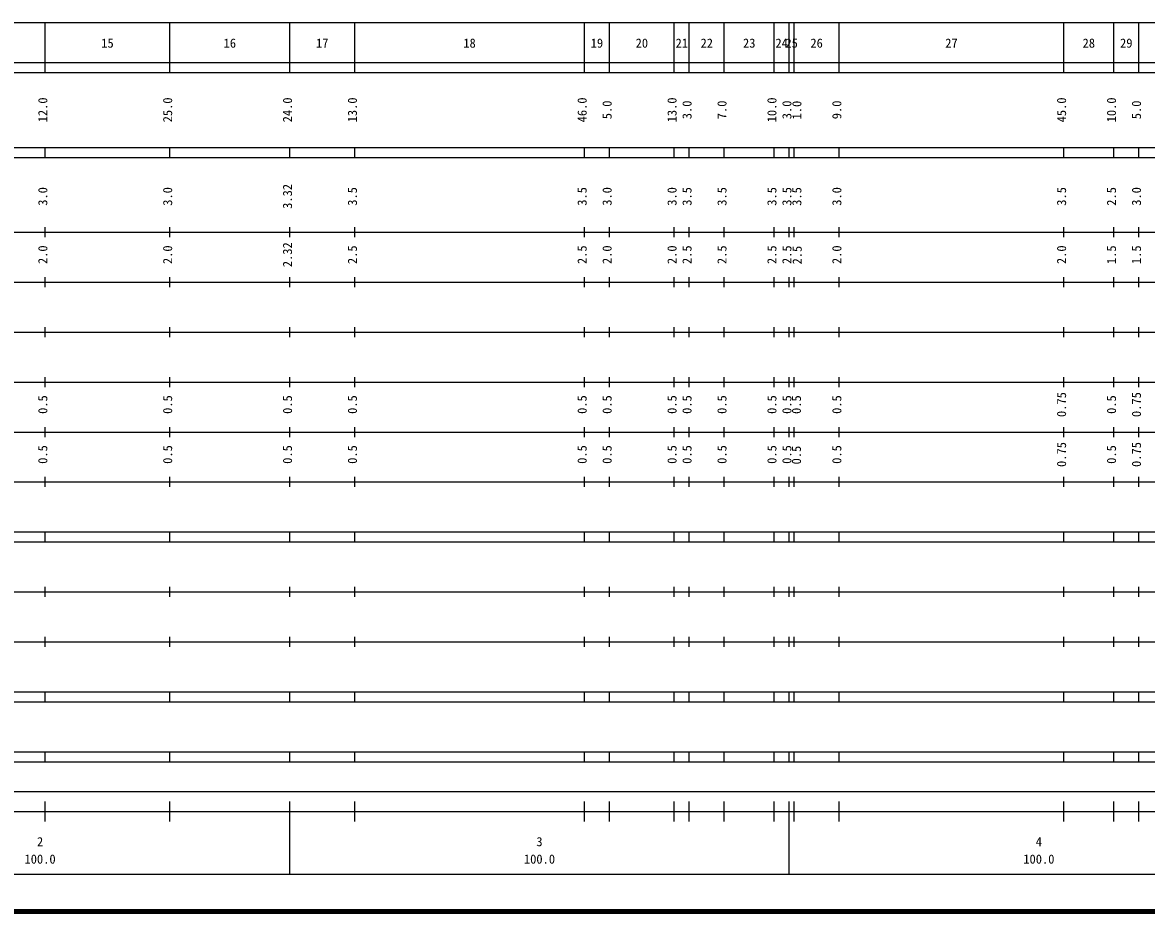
# Model space of a CAD drawing. Units: millimetres on the paper, enlarged 1000 times. Extents: x 40000 to 680000, y 20000 to 380000.
# Drawn here: x 214477 to 439556, y 20000 to 198000 of the extents above; entities that cross this region are included whole.
import ezdxf
from ezdxf.enums import TextEntityAlignment as Align

# ---------------------------------------------------------------- set-up
doc = ezdxf.new("R2010")
doc.units = ezdxf.units.MM
doc.header["$LTSCALE"] = 1000
doc.layers.add('M-TTL', color=2, linetype='Continuous', lineweight=140)
doc.layers.add('M-TTL-BAND', color=7, linetype='Continuous', lineweight=25)
doc.styles.add('ＭＳ ゴシック', font='')
doc.styles.get('ＭＳ ゴシック').set_extended_font_data('MS Gothic')

msp = doc.modelspace()

# ---------------------------------------------------------------- linework, layer by layer
at = {"layer": 'M-TTL'}
msp.add_line((40000, 20000), (680000, 20000), dxfattribs=at)
at = {"layer": 'M-TTL-BAND'}
for p, q in [((68000, 198000), (579000, 198000)), ((219000, 188000), (219000, 198000)), ((244000, 188000), (244000, 198000)), ((268000, 188000), (268000, 198000)), ((281000, 188000), (281000, 198000)), ((327000, 188000), (327000, 198000)), ((332000, 188000), (332000, 198000)), ((345000, 188000), (345000, 198000)), ((348000, 188000), (348000, 198000)), ((355000, 188000), (355000, 198000)), ((365000, 188000), (365000, 198000)), ((368000, 188000), (368000, 198000)), ((369000, 188000), (369000, 198000)), ((378000, 188000), (378000, 198000)), ((423000, 188000), (423000, 198000)), ((433000, 188000), (433000, 198000)), ((438000, 188000), (438000, 198000)), ((40000, 190000), (579000, 190000)), ((40000, 188000), (579000, 188000)), ((40000, 173000), (579000, 173000)), ((219000, 171000), (219000, 173000)), ((244000, 171000), (244000, 173000)), ((268000, 171000), (268000, 173000)), ((281000, 171000), (281000, 173000)), ((327000, 171000), (327000, 173000)), ((332000, 171000), (332000, 173000)), ((345000, 171000), (345000, 173000)), ((348000, 171000), (348000, 173000)), ((355000, 171000), (355000, 173000)), ((365000, 171000), (365000, 173000)), ((368000, 171000), (368000, 173000)), ((369000, 171000), (369000, 173000)), ((378000, 171000), (378000, 173000)), ((423000, 171000), (423000, 173000)), ((433000, 171000), (433000, 173000)), ((438000, 171000), (438000, 173000)), ((40000, 171000), (579000, 171000)), ((40000, 156000), (579000, 156000)), ((219000, 155000), (219000, 157000)), ((244000, 155000), (244000, 157000)), ((268000, 155000), (268000, 157000)), ((281000, 155000), (281000, 157000)), ((327000, 155000), (327000, 157000)), ((332000, 155000), (332000, 157000)), ((345000, 155000), (345000, 157000)), ((348000, 155000), (348000, 157000)), ((355000, 155000), (355000, 157000)), ((365000, 155000), (365000, 157000)), ((368000, 155000), (368000, 157000)), ((369000, 155000), (369000, 157000)), ((378000, 155000), (378000, 157000)), ((423000, 155000), (423000, 157000)), ((433000, 155000), (433000, 157000)), ((438000, 155000), (438000, 157000)), ((219000, 145000), (219000, 147000)), ((244000, 145000), (244000, 147000)), ((268000, 145000), (268000, 147000)), ((281000, 145000), (281000, 147000)), ((327000, 145000), (327000, 147000)), ((332000, 145000), (332000, 147000)), ((345000, 145000), (345000, 147000)), ((348000, 145000), (348000, 147000)), ((355000, 145000), (355000, 147000)), ((365000, 145000), (365000, 147000)), ((368000, 145000), (368000, 147000)), ((369000, 145000), (369000, 147000)), ((378000, 145000), (378000, 147000)), ((423000, 145000), (423000, 147000)), ((433000, 145000), (433000, 147000)), ((438000, 145000), (438000, 147000)), ((46000, 146000), (579000, 146000)), ((52000, 136000), (579000, 136000)), ((219000, 135000), (219000, 137000)), ((244000, 135000), (244000, 137000)), ((268000, 135000), (268000, 137000)), ((281000, 135000), (281000, 137000)), ((327000, 135000), (327000, 137000)), ((332000, 135000), (332000, 137000)), ((345000, 135000), (345000, 137000)), ((348000, 135000), (348000, 137000)), ((355000, 135000), (355000, 137000)), ((365000, 135000), (365000, 137000)), ((368000, 135000), (368000, 137000)), ((369000, 135000), (369000, 137000)), ((378000, 135000), (378000, 137000)), ((423000, 135000), (423000, 137000)), ((433000, 135000), (433000, 137000)), ((438000, 135000), (438000, 137000)), ((219000, 125000), (219000, 127000)), ((244000, 125000), (244000, 127000)), ((268000, 125000), (268000, 127000)), ((281000, 125000), (281000, 127000)), ((327000, 125000), (327000, 127000)), ((332000, 125000), (332000, 127000)), ((345000, 125000), (345000, 127000)), ((348000, 125000), (348000, 127000)), ((355000, 125000), (355000, 127000)), ((365000, 125000), (365000, 127000)), ((368000, 125000), (368000, 127000)), ((369000, 125000), (369000, 127000)), ((378000, 125000), (378000, 127000)), ((423000, 125000), (423000, 127000)), ((433000, 125000), (433000, 127000)), ((438000, 125000), (438000, 127000)), ((46000, 126000), (579000, 126000)), ((52000, 116000), (579000, 116000)), ((219000, 115000), (219000, 117000)), ((244000, 115000), (244000, 117000)), ((268000, 115000), (268000, 117000)), ((281000, 115000), (281000, 117000)), ((327000, 115000), (327000, 117000)), ((332000, 115000), (332000, 117000)), ((345000, 115000), (345000, 117000)), ((348000, 115000), (348000, 117000)), ((355000, 115000), (355000, 117000)), ((365000, 115000), (365000, 117000)), ((368000, 115000), (368000, 117000)), ((369000, 115000), (369000, 117000)), ((378000, 115000), (378000, 117000)), ((423000, 115000), (423000, 117000)), ((433000, 115000), (433000, 117000)), ((438000, 115000), (438000, 117000)), ((46000, 106000), (579000, 106000)), ((219000, 105000), (219000, 107000)), ((244000, 105000), (244000, 107000)), ((268000, 105000), (268000, 107000)), ((281000, 105000), (281000, 107000)), ((327000, 105000), (327000, 107000)), ((332000, 105000), (332000, 107000)), ((345000, 105000), (345000, 107000)), ((348000, 105000), (348000, 107000)), ((355000, 105000), (355000, 107000)), ((365000, 105000), (365000, 107000)), ((368000, 105000), (368000, 107000)), ((369000, 105000), (369000, 107000)), ((378000, 105000), (378000, 107000)), ((423000, 105000), (423000, 107000)), ((433000, 105000), (433000, 107000)), ((438000, 105000), (438000, 107000)), ((40000, 96000), (579000, 96000)), ((219000, 94000), (219000, 96000)), ((244000, 94000), (244000, 96000)), ((268000, 94000), (268000, 96000)), ((281000, 94000), (281000, 96000)), ((327000, 94000), (327000, 96000)), ((332000, 94000), (332000, 96000)), ((345000, 94000), (345000, 96000)), ((348000, 94000), (348000, 96000)), ((355000, 94000), (355000, 96000)), ((365000, 94000), (365000, 96000)), ((368000, 94000), (368000, 96000)), ((369000, 94000), (369000, 96000)), ((378000, 94000), (378000, 96000)), ((423000, 94000), (423000, 96000)), ((433000, 94000), (433000, 96000)), ((438000, 94000), (438000, 96000)), ((40000, 94000), (579000, 94000)), ((49000, 84000), (579000, 84000)), ((219000, 83000), (219000, 85000)), ((244000, 83000), (244000, 85000)), ((268000, 83000), (268000, 85000)), ((281000, 83000), (281000, 85000)), ((327000, 83000), (327000, 85000)), ((332000, 83000), (332000, 85000)), ((345000, 83000), (345000, 85000)), ((348000, 83000), (348000, 85000)), ((355000, 83000), (355000, 85000)), ((365000, 83000), (365000, 85000)), ((368000, 83000), (368000, 85000)), ((369000, 83000), (369000, 85000)), ((378000, 83000), (378000, 85000)), ((423000, 83000), (423000, 85000)), ((433000, 83000), (433000, 85000)), ((438000, 83000), (438000, 85000)), ((219000, 73000), (219000, 75000)), ((244000, 73000), (244000, 75000)), ((268000, 73000), (268000, 75000)), ((281000, 73000), (281000, 75000)), ((327000, 73000), (327000, 75000)), ((332000, 73000), (332000, 75000)), ((345000, 73000), (345000, 75000)), ((348000, 73000), (348000, 75000)), ((355000, 73000), (355000, 75000)), ((365000, 73000), (365000, 75000)), ((368000, 73000), (368000, 75000)), ((369000, 73000), (369000, 75000)), ((378000, 73000), (378000, 75000)), ((423000, 73000), (423000, 75000)), ((433000, 73000), (433000, 75000)), ((438000, 73000), (438000, 75000)), ((40000, 74000), (579000, 74000)), ((40000, 64000), (579000, 64000)), ((219000, 62000), (219000, 64000)), ((244000, 62000), (244000, 64000)), ((268000, 62000), (268000, 64000)), ((281000, 62000), (281000, 64000)), ((327000, 62000), (327000, 64000)), ((332000, 62000), (332000, 64000)), ((345000, 62000), (345000, 64000)), ((348000, 62000), (348000, 64000)), ((355000, 62000), (355000, 64000)), ((365000, 62000), (365000, 64000)), ((368000, 62000), (368000, 64000)), ((369000, 62000), (369000, 64000)), ((378000, 62000), (378000, 64000)), ((423000, 62000), (423000, 64000)), ((433000, 62000), (433000, 64000)), ((438000, 62000), (438000, 64000)), ((40000, 62000), (579000, 62000)), ((40000, 52000), (579000, 52000)), ((219000, 50000), (219000, 52000)), ((244000, 50000), (244000, 52000)), ((268000, 50000), (268000, 52000)), ((281000, 50000), (281000, 52000)), ((327000, 50000), (327000, 52000)), ((332000, 50000), (332000, 52000)), ((345000, 50000), (345000, 52000)), ((348000, 50000), (348000, 52000)), ((355000, 50000), (355000, 52000)), ((365000, 50000), (365000, 52000)), ((368000, 50000), (368000, 52000)), ((369000, 50000), (369000, 52000)), ((378000, 50000), (378000, 52000)), ((423000, 50000), (423000, 52000)), ((433000, 50000), (433000, 52000)), ((438000, 50000), (438000, 52000)), ((40000, 50000), (579000, 50000)), ((71000, 44000), (565000, 44000)), ((219000, 38000), (219000, 42000)), ((244000, 38000), (244000, 42000)), ((268000, 27500), (268000, 42000)), ((281000, 38000), (281000, 42000)), ((327000, 38000), (327000, 42000)), ((332000, 38000), (332000, 42000)), ((345000, 38000), (345000, 42000)), ((348000, 38000), (348000, 42000)), ((355000, 38000), (355000, 42000)), ((365000, 38000), (365000, 42000)), ((368000, 27500), (368000, 42000)), ((369000, 38000), (369000, 42000)), ((378000, 38000), (378000, 42000)), ((423000, 38000), (423000, 42000)), ((433000, 38000), (433000, 42000)), ((438000, 38000), (438000, 42000)), ((40000, 40000), (579000, 40000)), ((68000, 27500), (579000, 27500))]:
    msp.add_line(p, q, dxfattribs=at)

# ---------------------------------------------------------------- texts
at = {"layer": 'M-TTL-BAND', "style": 'ＭＳ ゴシック'}
for s, p in [('15', (231500, 192405)), ('16', (256000, 192405)), ('17', (274500, 192405)), ('18', (304000, 192405)), ('19', (329500, 192405)), ('20', (338500, 192405)), ('21', (346500, 192405)), ('22', (351500, 192405)), ('23', (360000, 192405)), ('24', (366500, 192405)), ('25', (368500, 192405)), ('26', (373500, 192405)), ('27', (400500, 192405)), ('28', (428000, 192405)), ('29', (435500, 192405)), ('2', (218000, 32523)), ('3', (318000, 32523)), ('4', (418000, 32523)), ('100.0', (218000, 29033)), ('100.0', (318000, 29033)), ('100.0', (418000, 29033))]:
    msp.add_text(s, height=1833, dxfattribs=at).set_placement(p, align=Align.BOTTOM_CENTER)
for s, p in [('12.0', (220000, 180500)), ('25.0', (245000, 180500)), ('24.0', (269000, 180500)), ('13.0', (282000, 180500)), ('46.0', (328000, 180500)), ('13.0', (346000, 180500)), ('10.0', (366000, 180500)), ('45.0', (424000, 180500)), ('10.0', (434000, 180500)), ('5.0', (333000, 180500)), ('3.0', (349000, 180500)), ('7.0', (356000, 180500)), ('3.0', (369000, 180500)), ('1.0', (370993, 180460)), ('9.0', (379000, 180500)), ('5.0', (439000, 180500)), ('3.0', (220000, 163174)), ('3.0', (245000, 163174)), ('3.32', (269000, 163174)), ('3.5', (282000, 163174)), ('3.5', (328000, 163174)), ('3.0', (333000, 163174)), ('3.0', (346000, 163174)), ('3.5', (349000, 163174)), ('3.5', (356000, 163174)), ('3.5', (366000, 163174)), ('3.5', (369000, 163174)), ('3.5', (370993, 163161)), ('3.0', (379000, 163174)), ('3.5', (424000, 163174)), ('2.5', (434000, 163174)), ('3.0', (439000, 163174)), ('2.0', (220000, 151500)), ('2.0', (245000, 151500)), ('2.32', (269000, 151500)), ('2.5', (282000, 151500)), ('2.5', (328000, 151500)), ('2.0', (333000, 151500)), ('2.0', (346000, 151500)), ('2.5', (349000, 151500)), ('2.5', (356000, 151500)), ('2.5', (366000, 151500)), ('2.5', (369000, 151500)), ('2.5', (371063, 151420)), ('2.0', (379000, 151500)), ('2.0', (424000, 151500)), ('1.5', (434000, 151500)), ('1.5', (439000, 151500)), ('0.75', (424000, 121500)), ('0.75', (439000, 121500)), ('0.5', (220000, 121500)), ('0.5', (245000, 121500)), ('0.5', (269000, 121500)), ('0.5', (282000, 121500)), ('0.5', (328000, 121500)), ('0.5', (333000, 121500)), ('0.5', (346000, 121500)), ('0.5', (349000, 121500)), ('0.5', (356000, 121500)), ('0.5', (366000, 121500)), ('0.5', (369000, 121500)), ('0.5', (370913, 121491)), ('0.5', (379000, 121500)), ('0.5', (434000, 121500)), ('0.5', (220000, 111500)), ('0.5', (245000, 111500)), ('0.5', (269000, 111500)), ('0.5', (282000, 111500)), ('0.5', (328000, 111500)), ('0.5', (333000, 111500)), ('0.5', (346000, 111500)), ('0.5', (349000, 111500)), ('0.5', (356000, 111500)), ('0.5', (366000, 111500)), ('0.5', (369000, 111500)), ('0.5', (370913, 111387)), ('0.5', (379000, 111500)), ('0.75', (424000, 111500)), ('0.5', (434000, 111500)), ('0.75', (439000, 111500))]:
    msp.add_text(s, height=1833, rotation=90, dxfattribs=at).set_placement(p, align=Align.BOTTOM_CENTER)

doc.saveas('drawing.dxf')
